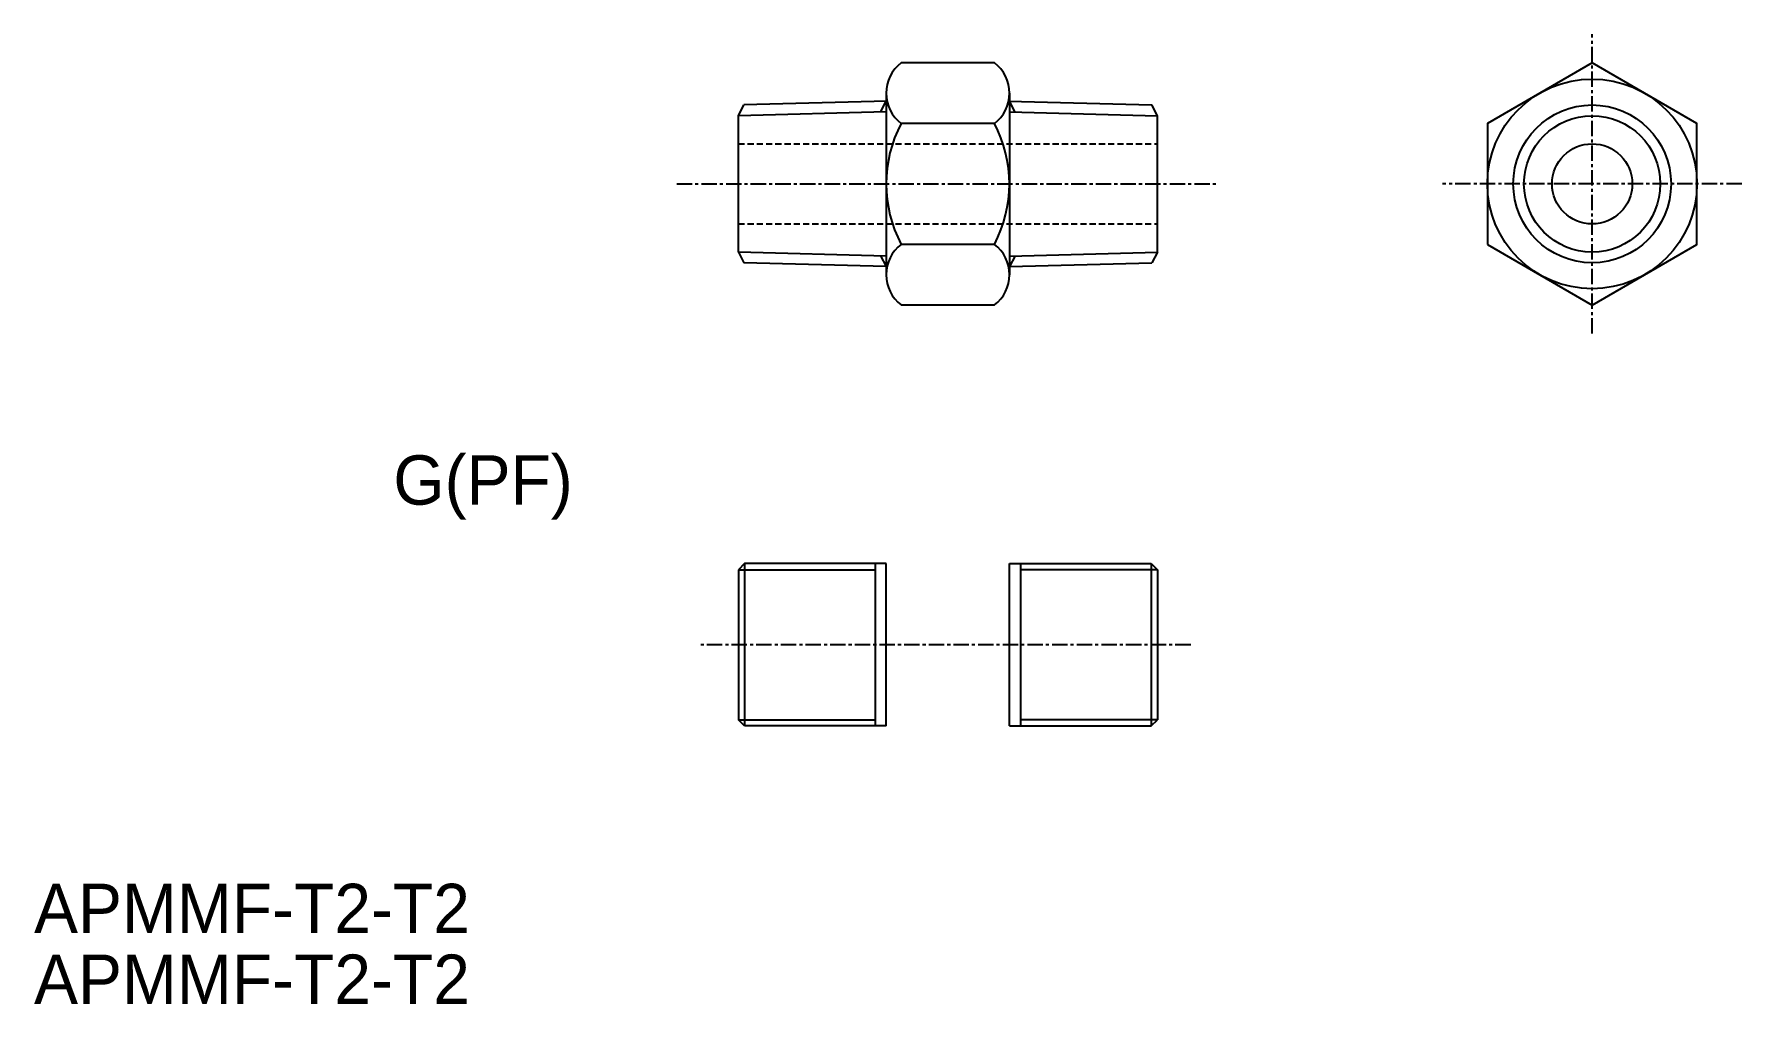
# Model space of a CAD drawing. Extents: x 73 to 212, y 138 to 217.
import ezdxf

# ---------------------------------------------------------------- set-up
doc = ezdxf.new("R2010")
doc.units = 0
doc.linetypes.add('CENTER', pattern=[2, 1.25, -0.25, 0.25, -0.25])
doc.linetypes.add('DASHED', pattern=[0.75, 0.5, -0.25])
doc.layers.get('0').update_dxf_attribs({"linetype": 'CONTINUOUS'})
doc.layers.add('CENTER', color=1, linetype='CENTER')

msp = doc.modelspace()

# ---------------------------------------------------------------- linework, layer by layer
at = {"color": 7, "linetype": 'CONTINUOUS'}
for p, q in [((151.06, 214.22), (143.49, 214.22)), ((130.28, 209.94), (130.73, 210.81)), ((142.35, 211.11), (130.73, 210.81)), ((142.28, 211.77), (142.28, 197.05)), ((152.21, 211.11), (163.82, 210.81)), ((152.28, 211.77), (152.28, 197.05)), ((164.28, 209.94), (163.82, 210.81)), ((130.28, 198.87), (130.28, 209.94)), ((151.06, 209.32), (143.49, 209.32)), ((164.28, 198.87), (164.28, 209.94)), ((130.28, 198.87), (130.73, 198)), ((151.06, 199.5), (143.49, 199.5)), ((164.28, 198.87), (163.82, 198)), ((142.28, 197.71), (130.73, 198)), ((152.28, 197.71), (163.82, 198)), ((151.06, 194.59), (143.49, 194.59))]:
    msp.add_line(p, q, dxfattribs=at)
at = {"color": 3, "linetype": 'CONTINUOUS'}
for p, q in [((141.82, 210.24), (142.28, 211.11)), ((152.73, 210.24), (152.28, 211.11)), ((142.28, 210.26), (130.28, 209.94)), ((152.28, 210.26), (164.28, 209.94)), ((142.28, 198.56), (130.28, 198.87)), ((141.82, 198.58), (142.28, 197.71)), ((152.28, 198.56), (164.28, 198.87)), ((152.73, 198.58), (152.28, 197.71))]:
    msp.add_line(p, q, dxfattribs=at)
at = {"color": 3, "linetype": 'DASHED'}
for p, q in [((130.28, 207.66), (164.28, 207.66)), ((130.28, 201.16), (164.28, 201.16))]:
    msp.add_line(p, q, dxfattribs=at)
for p, q in [((130.78, 173.62), (130.28, 173.12)), ((130.78, 173.62), (130.78, 160.46)), ((142.28, 173.62), (130.78, 173.62)), ((141.38, 173.62), (141.38, 160.46)), ((142.28, 160.46), (142.28, 173.62)), ((152.28, 160.46), (152.28, 173.62)), ((152.28, 173.62), (163.78, 173.62)), ((153.18, 173.62), (153.18, 160.46)), ((163.78, 173.62), (163.78, 160.46)), ((163.78, 173.62), (164.28, 173.12)), ((130.28, 173.12), (130.28, 160.96)), ((164.28, 173.12), (164.28, 160.96)), ((130.78, 160.46), (130.28, 160.96)), ((163.78, 160.46), (164.28, 160.96)), ((142.28, 160.46), (130.78, 160.46)), ((152.28, 160.46), (163.78, 160.46))]:
    msp.add_line(p, q)
at = {"color": 3}
for p, q in [((130.28, 173.12), (141.38, 173.12)), ((164.28, 173.12), (153.18, 173.12)), ((130.28, 160.96), (141.38, 160.96)), ((164.28, 160.96), (153.18, 160.96))]:
    msp.add_line(p, q, dxfattribs=at)
at = {"color": 7, "linetype": 'CONTINUOUS'}
msp.add_lwpolyline([(191.05, 199.5), (199.55, 194.59), (208.05, 199.5), (208.05, 209.32), (199.55, 214.22), (191.05, 209.32)], close=True, dxfattribs=at)
for radius in [8.5, 6.4, 3.25]:
    msp.add_circle((199.55, 204.41), radius, dxfattribs=at)
at = {"color": 3, "linetype": 'CONTINUOUS'}
msp.add_circle((199.55, 204.41), 5.53, dxfattribs=at)
at = {"color": 7, "linetype": 'CONTINUOUS'}
for centre, radius, start, end in [((145.36, 211.77), 3.09, 127.341, 232.659), ((149.19, 211.77), 3.09, 307.341, 52.659), ((152.8, 204.41), 10.52, 152.2042, 207.7958), ((151.06, 209.32), 4.88e-14, 119.682, 225), ((141.75, 204.41), 10.52, 332.2042, 27.7958), ((145.36, 197.05), 3.09, 127.341, 232.659), ((149.19, 197.05), 3.09, 307.341, 52.659)]:
    msp.add_arc(centre, radius, start, end, dxfattribs=at)
at = {"layer": 'CENTER', "color": 1, "linetype": 'CENTER'}
for p, q in [((199.55, 192.27), (199.55, 216.55)), ((125.28, 204.41), (169.28, 204.41)), ((125.28, 204.41), (169.28, 204.41)), ((211.69, 204.41), (187.41, 204.41)), ((166.98, 167.04), (127.04, 167.04))]:
    msp.add_line(p, q, dxfattribs=at)

# ---------------------------------------------------------------- texts
at = {"color": 7, "linetype": 'CONTINUOUS'}
for s, p in [('G(PF)', (102.29, 178.4)), ('APMMF-T2-T2', (73.14, 143.66)), ('APMMF-T2-T2', (73.14, 137.92))]:
    msp.add_text(s, height=4, dxfattribs=at).set_placement(p)

doc.saveas('drawing.dxf')
